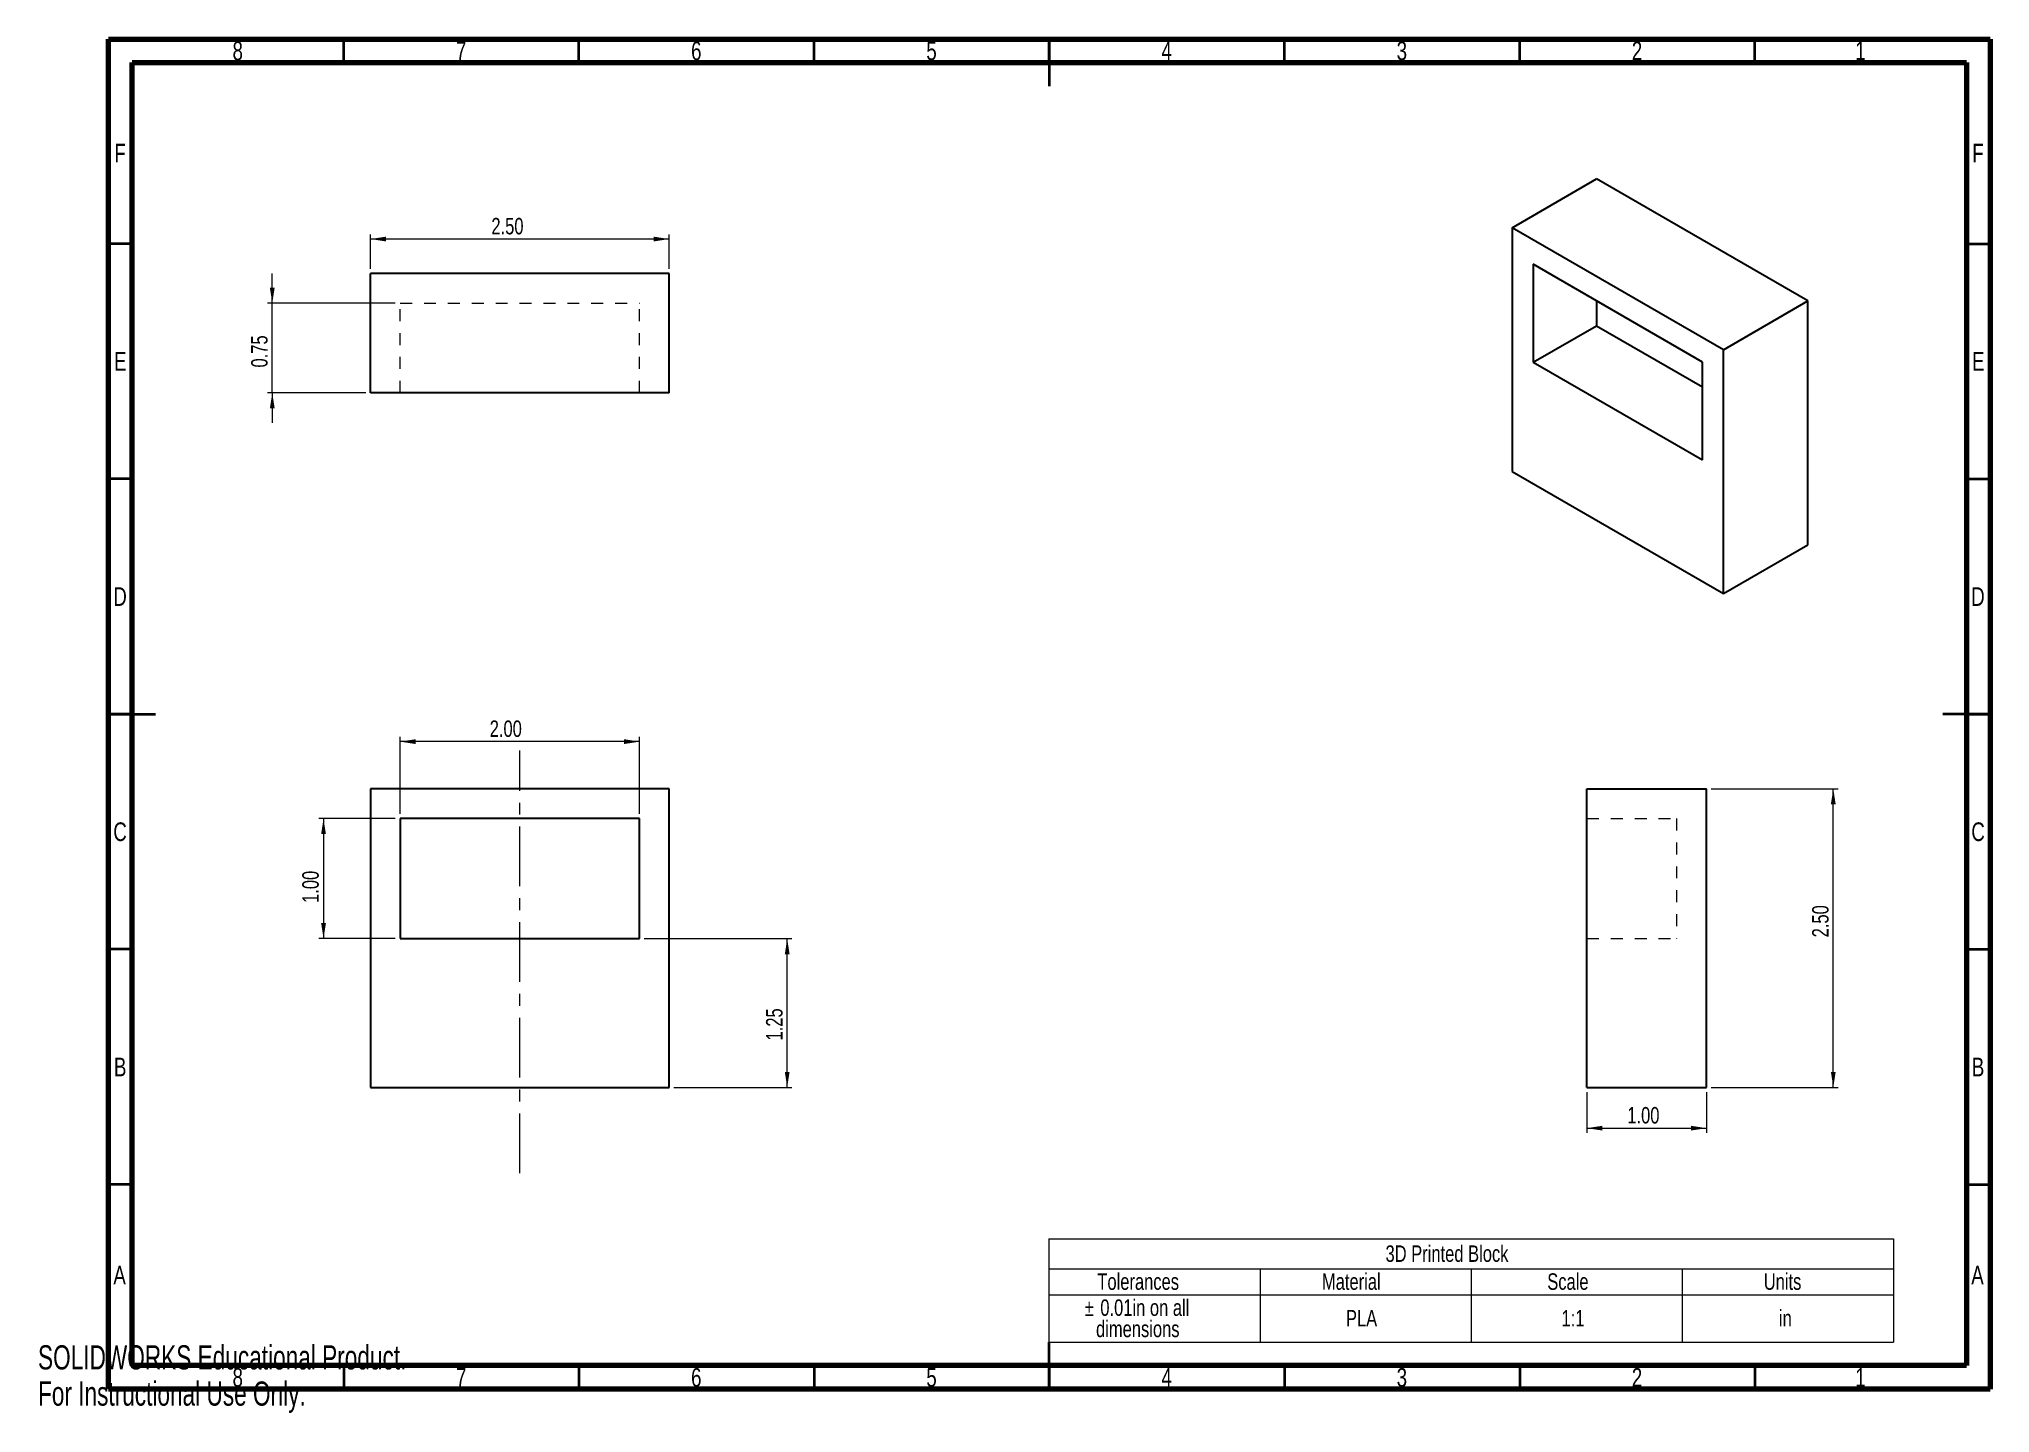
# Paper-space layout 'Sheet3' of a CAD drawing. Header units: inches. Extents: x 0 to 16.3, y 0 to 11.5.
import ezdxf

# ---------------------------------------------------------------- set-up
doc = ezdxf.new("R2010")
doc.units = ezdxf.units.IN
doc.header["$MEASUREMENT"] = 0
doc.linetypes.add('CENTERX2', pattern=[0.8, 0.5, -0.1, 0.1, -0.1])
doc.linetypes.add('HIDDEN', pattern=[0.075, 0.05, -0.025])
doc.styles.add('SLDTEXTSTYLE0', font='TXT', dxfattribs={"width": 0.75})
doc.styles.add('SLDTEXTSTYLE1', font='TXT', dxfattribs={"width": 0.7})
doc.dimstyles.new('SLDDIMSTYLE4', dxfattribs={"dimtxt": 0.137795, "dimasz": 0.13, "dimexe": 0, "dimexo": 0.0625, "dimgap": 0.034449, "dimtad": 1, "dimrnd": 1e-09, "dimzin": 12, "dimdsep": 46, "dimtxsty": 'SLDTEXTSTYLE0', "dimsah": 1, "dimcen": 0.09, "dimadec": 0, "dimazin": 3, "dimtfac": 1, "dimtofl": 0, "dimtmove": 0, "dimatfit": 3, "dimfxl": 1, "dimfrac": 2, "dimtolj": 1, "dimtzin": 12, "dimarcsym": 0})
doc.dimstyles.new('SLDDIMSTYLE5', dxfattribs={"dimtxt": 0.137795, "dimasz": 0.13, "dimexe": 0, "dimexo": 0.0625, "dimgap": 0.034449, "dimtad": 1, "dimrnd": 1e-09, "dimzin": 4, "dimdsep": 46, "dimtxsty": 'SLDTEXTSTYLE0', "dimsah": 1, "dimcen": 0.09, "dimadec": 0, "dimazin": 1, "dimtfac": 1, "dimtofl": 0, "dimtmove": 0, "dimatfit": 3, "dimfxl": 1, "dimfrac": 2, "dimtolj": 1, "dimtzin": 12, "dimarcsym": 0})
doc.dimstyles.new('SLDDIMSTYLE6', dxfattribs={"dimtxt": 0.137795, "dimasz": 0.13, "dimexe": 0, "dimexo": 0.0625, "dimgap": 0.034449, "dimtad": 1, "dimrnd": 1e-09, "dimdsep": 46, "dimtxsty": 'SLDTEXTSTYLE0', "dimsah": 1, "dimcen": 0.09, "dimadec": 0, "dimazin": 2, "dimtfac": 1, "dimtmove": 0, "dimatfit": 0, "dimfxl": 1, "dimfrac": 2, "dimtolj": 1, "dimtzin": 12, "dimarcsym": 0})

# ---------------------------------------------------------------- blocks, each defined once
blk = doc.blocks.new('SW_TABLEANNOTATION_3')
at = {"color": 0, "linetype": 'Continuous', "lineweight": 18}
for p, q in [((0, 0), (0, -0.252)), ((0, 0), (1.767, 0)), ((1.767, 0), (3.534, 0)), ((3.534, 0), (5.301, 0)), ((5.301, 0), (7.068, 0)), ((7.068, 0), (7.068, -0.252)), ((0, -0.252), (1.767, -0.252)), ((0, -0.252), (0, -0.469)), ((1.767, -0.252), (3.534, -0.252)), ((1.767, -0.252), (1.767, -0.469)), ((3.534, -0.252), (5.301, -0.252)), ((3.534, -0.252), (3.534, -0.469)), ((5.301, -0.252), (7.068, -0.252)), ((5.301, -0.252), (5.301, -0.469)), ((7.068, -0.252), (7.068, -0.469)), ((0, -0.469), (0, -0.865)), ((0, -0.469), (1.767, -0.469)), ((1.767, -0.469), (1.767, -0.865)), ((1.767, -0.469), (3.534, -0.469)), ((3.534, -0.469), (3.534, -0.865)), ((3.534, -0.469), (5.301, -0.469)), ((5.301, -0.469), (5.301, -0.865)), ((5.301, -0.469), (7.068, -0.469)), ((7.068, -0.469), (7.068, -0.865)), ((0, -0.865), (1.767, -0.865)), ((1.767, -0.865), (3.534, -0.865)), ((3.534, -0.865), (5.301, -0.865)), ((5.301, -0.865), (7.068, -0.865))]:
    blk.add_line(p, q, dxfattribs=at)
at = {"color": 0, "linetype": 'Continuous', "lineweight": 0, "char_height": 0.1378, "attachment_point": 1, "style": 'SLDTEXTSTYLE0'}
for s, insert in [('3D Printed Block', (2.817, -0.055)), ('Tolerances', (0.405, -0.289)), ('Material', (2.285, -0.289)), ('Scale', (4.171, -0.289)), ('Units', (5.983, -0.289)), ('%%p', (0.299, -0.507)), ('0.01in on all', (0.43, -0.507)), ('PLA', (2.486, -0.596)), ('1:1', (4.29, -0.596)), ('in', (6.11, -0.596)), ('dimensions', (0.394, -0.685))]:
    blk.add_mtext(s, dxfattribs=dict(at, insert=insert))
blk = doc.blocks.new('_D_7')
at = {"color": 7, "linetype": 'Continuous', "lineweight": 0}
for p, q in [((3.031, 5.011), (3.031, 5.655)), ((5.036, 5.616), (3.031, 5.616)), ((5.036, 5.011), (5.036, 5.655))]:
    blk.add_line(p, q, dxfattribs=at)
at = {"color": 7, "linetype": 'Continuous', "lineweight": 18}
for points in [[(3.031, 5.616), (3.161, 5.596), (3.161, 5.636)], [(5.036, 5.616), (4.906, 5.636), (4.906, 5.596)]]:
    blk.add_solid(points, dxfattribs=at)
at = {"color": 7, "linetype": 'Continuous', "lineweight": 18, "insert": (3.781, 5.793), "char_height": 0.1378, "attachment_point": 1, "style": 'SLDTEXTSTYLE0'}
blk.add_mtext('2.00', dxfattribs=at)
blk = doc.blocks.new('_D_8')
at = {"color": 7, "linetype": 'Continuous', "lineweight": 0}
for p, q in [((2.991, 4.972), (2.35, 4.972)), ((2.39, 4.972), (2.39, 3.967)), ((2.991, 3.967), (2.35, 3.967))]:
    blk.add_line(p, q, dxfattribs=at)
at = {"color": 7, "linetype": 'Continuous', "lineweight": 18}
for points in [[(2.39, 4.972), (2.37, 4.842), (2.41, 4.842)], [(2.39, 3.967), (2.41, 4.097), (2.37, 4.097)]]:
    blk.add_solid(points, dxfattribs=at)
at = {"color": 7, "linetype": 'Continuous', "lineweight": 18, "insert": (2.212, 4.266), "char_height": 0.1378, "attachment_point": 1, "rotation": 90, "style": 'SLDTEXTSTYLE0'}
blk.add_mtext('1.00', dxfattribs=at)
blk = doc.blocks.new('_D_9')
at = {"color": 7, "linetype": 'Continuous', "lineweight": 0}
for p, q in [((5.075, 3.967), (6.311, 3.967)), ((6.271, 2.722), (6.271, 3.967)), ((5.323, 2.722), (6.311, 2.722))]:
    blk.add_line(p, q, dxfattribs=at)
at = {"color": 7, "linetype": 'Continuous', "lineweight": 18}
for points in [[(6.271, 3.967), (6.251, 3.837), (6.291, 3.837)], [(6.271, 2.722), (6.291, 2.852), (6.251, 2.852)]]:
    blk.add_solid(points, dxfattribs=at)
at = {"color": 7, "linetype": 'Continuous', "lineweight": 18, "insert": (6.094, 3.115), "char_height": 0.1378, "attachment_point": 1, "rotation": 90, "style": 'SLDTEXTSTYLE0'}
blk.add_mtext('1.25', dxfattribs=at)
blk = doc.blocks.new('_D_10')
at = {"color": 7, "linetype": 'Continuous', "lineweight": 0}
for p, q in [((2.783, 9.574), (2.783, 9.861)), ((5.283, 9.822), (2.783, 9.822)), ((5.283, 9.574), (5.283, 9.861))]:
    blk.add_line(p, q, dxfattribs=at)
at = {"color": 7, "linetype": 'Continuous', "lineweight": 18}
for points in [[(2.783, 9.822), (2.913, 9.802), (2.913, 9.842)], [(5.283, 9.822), (5.153, 9.842), (5.153, 9.802)]]:
    blk.add_solid(points, dxfattribs=at)
at = {"color": 7, "linetype": 'Continuous', "lineweight": 18, "insert": (3.795, 9.999), "char_height": 0.1378, "attachment_point": 1, "style": 'SLDTEXTSTYLE0'}
blk.add_mtext('2.50', dxfattribs=at)
blk = doc.blocks.new('_D_11')
at = {"color": 7, "linetype": 'Continuous', "lineweight": 0}
for p, q in [((1.961, 9.285), (1.961, 9.535)), ((2.991, 9.285), (1.922, 9.285)), ((1.961, 8.535), (1.961, 9.285)), ((2.744, 8.535), (1.922, 8.535)), ((1.961, 8.535), (1.961, 8.285))]:
    blk.add_line(p, q, dxfattribs=at)
at = {"color": 7, "linetype": 'Continuous', "lineweight": 18}
for points in [[(1.961, 9.285), (1.981, 9.415), (1.941, 9.415)], [(1.961, 8.535), (1.941, 8.405), (1.981, 8.405)]]:
    blk.add_solid(points, dxfattribs=at)
at = {"color": 7, "linetype": 'Continuous', "lineweight": 18, "insert": (1.784, 8.747), "char_height": 0.1378, "attachment_point": 1, "rotation": 90, "style": 'SLDTEXTSTYLE0'}
blk.add_mtext('0.75', dxfattribs=at)
blk = doc.blocks.new('_D_12')
at = {"color": 7, "linetype": 'Continuous', "lineweight": 0}
for p, q in [((14.005, 5.222), (15.067, 5.222)), ((15.027, 2.722), (15.027, 5.222)), ((14.005, 2.722), (15.067, 2.722))]:
    blk.add_line(p, q, dxfattribs=at)
at = {"color": 7, "linetype": 'Continuous', "lineweight": 18}
for points in [[(15.027, 5.222), (15.007, 5.092), (15.047, 5.092)], [(15.027, 2.722), (15.047, 2.852), (15.007, 2.852)]]:
    blk.add_solid(points, dxfattribs=at)
at = {"color": 7, "linetype": 'Continuous', "lineweight": 18, "insert": (14.85, 3.978), "char_height": 0.1378, "attachment_point": 1, "rotation": 90, "style": 'SLDTEXTSTYLE0'}
blk.add_mtext('2.50', dxfattribs=at)
blk = doc.blocks.new('_D_13')
at = {"color": 7, "linetype": 'Continuous', "lineweight": 0}
for p, q in [((12.965, 2.683), (12.965, 2.341)), ((13.965, 2.683), (13.965, 2.341)), ((12.965, 2.381), (13.965, 2.381))]:
    blk.add_line(p, q, dxfattribs=at)
at = {"color": 7, "linetype": 'Continuous', "lineweight": 18}
for points in [[(12.965, 2.381), (13.095, 2.361), (13.095, 2.401)], [(13.965, 2.381), (13.835, 2.401), (13.835, 2.361)]]:
    blk.add_solid(points, dxfattribs=at)
at = {"color": 7, "linetype": 'Continuous', "lineweight": 18, "insert": (13.303, 2.558), "char_height": 0.1378, "attachment_point": 1, "style": 'SLDTEXTSTYLE0'}
blk.add_mtext('1.00', dxfattribs=at)

psp = doc.layouts.new('Sheet3')

# ---------------------------------------------------------------- linework, layer by layer
at = {"color": 7, "linetype": 'Continuous', "lineweight": 70}
for p, q in [((0.591, 0.197), (0.591, 11.496)), ((0.591, 11.496), (16.339, 11.496)), ((16.339, 11.496), (16.339, 0.197)), ((0.787, 0.394), (0.787, 11.299)), ((0.787, 11.299), (16.142, 11.299)), ((16.142, 11.299), (16.142, 0.394)), ((16.142, 0.394), (0.787, 0.394)), ((16.339, 0.197), (0.591, 0.197))]:
    psp.add_line(p, q, dxfattribs=at)
at = {"color": 7, "linetype": 'Continuous', "lineweight": 35}
for p, q in [((2.559, 11.299), (2.559, 11.496)), ((4.528, 11.299), (4.528, 11.496)), ((6.496, 11.299), (6.496, 11.496)), ((8.465, 11.496), (8.465, 11.102)), ((8.465, 11.299), (8.465, 11.496)), ((10.433, 11.299), (10.433, 11.496)), ((12.402, 11.299), (12.402, 11.496)), ((14.37, 11.299), (14.37, 11.496)), ((0.787, 9.783), (0.591, 9.783)), ((16.142, 9.783), (16.339, 9.783)), ((0.787, 7.815), (0.591, 7.815)), ((16.142, 7.815), (16.339, 7.815)), ((0.591, 5.846), (0.984, 5.846)), ((0.787, 5.846), (0.591, 5.846)), ((16.339, 5.846), (15.945, 5.846)), ((16.142, 5.846), (16.339, 5.846)), ((0.787, 3.878), (0.591, 3.878)), ((16.142, 3.878), (16.339, 3.878)), ((0.787, 1.909), (0.591, 1.909)), ((16.142, 1.909), (16.339, 1.909)), ((8.465, 0.197), (8.465, 0.591)), ((2.559, 0.394), (2.559, 0.197)), ((4.528, 0.394), (4.528, 0.197)), ((6.496, 0.394), (6.496, 0.197)), ((8.465, 0.394), (8.465, 0.197)), ((10.433, 0.394), (10.433, 0.197)), ((12.402, 0.394), (12.402, 0.197)), ((14.37, 0.394), (14.37, 0.197))]:
    psp.add_line(p, q, dxfattribs=at)
at = {"color": 7, "linetype": 'Continuous', "lineweight": 25}
for p, q in [((12.339, 9.917), (13.046, 10.325)), ((14.814, 9.305), (13.046, 10.325)), ((14.107, 8.896), (12.339, 9.917)), ((12.339, 9.917), (12.339, 7.876)), ((2.783, 8.535), (2.783, 9.535)), ((5.283, 9.535), (2.783, 9.535)), ((5.283, 8.535), (5.283, 9.535)), ((13.932, 8.793), (12.514, 9.612)), ((12.514, 9.612), (12.514, 8.791)), ((13.044, 9.306), (13.044, 9.097)), ((14.107, 8.896), (14.814, 9.305)), ((14.814, 7.263), (14.814, 9.305)), ((12.514, 8.791), (13.044, 9.097)), ((13.044, 9.097), (13.932, 8.585)), ((14.107, 6.855), (14.107, 8.896)), ((12.514, 8.791), (13.932, 7.973)), ((13.932, 7.973), (13.932, 8.793)), ((5.283, 8.535), (2.783, 8.535)), ((12.339, 7.876), (14.107, 6.855)), ((14.107, 6.855), (14.814, 7.263)), ((5.283, 5.222), (2.783, 5.222)), ((2.783, 5.222), (2.783, 2.722)), ((5.283, 2.722), (5.283, 5.222)), ((12.965, 2.722), (12.965, 5.222)), ((12.965, 5.222), (13.965, 5.222)), ((13.965, 2.722), (13.965, 5.222)), ((5.036, 4.972), (3.031, 4.972)), ((3.031, 4.972), (3.031, 3.967)), ((5.036, 3.967), (5.036, 4.972)), ((3.031, 3.967), (5.036, 3.967)), ((2.783, 2.722), (5.283, 2.722)), ((12.965, 2.722), (13.965, 2.722))]:
    psp.add_line(p, q, dxfattribs=at)
at = {"color": 7, "linetype": 'HIDDEN', "lineweight": 18}
for p, q in [((3.031, 8.535), (3.031, 9.285)), ((3.031, 9.285), (5.036, 9.285)), ((5.036, 8.535), (5.036, 9.285)), ((12.965, 4.972), (13.715, 4.972)), ((13.715, 4.972), (13.715, 3.967)), ((12.965, 3.967), (13.715, 3.967))]:
    psp.add_line(p, q, dxfattribs=at)
at = {"color": 7, "linetype": 'CENTERX2', "lineweight": 18}
psp.add_line((4.033, 2.005), (4.033, 5.541), dxfattribs=at)

# ---------------------------------------------------------------- block references
at = {"color": 7, "linetype": 'Continuous', "lineweight": 0}
psp.add_blockref('SW_TABLEANNOTATION_3', (8.462, 1.455), dxfattribs=at)

# ---------------------------------------------------------------- texts
at = {"color": 7, "linetype": 'Continuous', "lineweight": 0, "char_height": 0.156, "attachment_point": 2, "style": 'SLDTEXTSTYLE0'}
for s, insert in [('8', (1.672, 11.475)), ('7', (3.542, 11.475)), ('6', (5.51, 11.475)), ('5', (7.479, 11.475)), ('4', (9.447, 11.475)), ('3', (11.416, 11.475)), ('2', (13.384, 11.475)), ('1', (15.254, 11.475)), ('F', (0.687, 10.619)), ('F', (16.238, 10.619)), ('E', (0.689, 8.877)), ('E', (16.24, 8.877)), ('D', (0.687, 6.908)), ('D', (16.238, 6.908)), ('C', (0.687, 4.94)), ('C', (16.239, 4.94)), ('B', (0.688, 2.971)), ('B', (16.239, 2.971)), ('A', (0.683, 1.229)), ('A', (16.234, 1.229)), ('8', (1.672, 0.373)), ('7', (3.542, 0.373)), ('6', (5.51, 0.373)), ('5', (7.479, 0.373)), ('4', (9.447, 0.373)), ('3', (11.416, 0.373)), ('2', (13.384, 0.373)), ('1', (15.254, 0.373))]:
    psp.add_mtext(s, dxfattribs=dict(at, insert=insert))
at = {"color": 7, "linetype": 'Continuous', "char_height": 0.20229, "attachment_point": 1, "style": 'SLDTEXTSTYLE1'}
for s, insert in [('SOLIDWORKS Educational Product.', (0, 0.564)), ('For Instructional Use Only.', (0, 0.261))]:
    psp.add_mtext(s, dxfattribs=dict(at, insert=insert))

# ---------------------------------------------------------------- dimensions: what is measured, and where the dimension line sits
at = {"color": 7, "linetype": 'Continuous', "lineweight": 18}
for base, p1, p2, picture, middle in [((2.783, 9.822), (5.283, 9.535), (2.783, 9.535), '_D_10', (3.974, 9.822)), ((13.965, 2.381), (12.965, 2.722), (13.965, 2.722), '_D_13', (13.481, 2.381))]:
    dim = psp.add_linear_dim(base=base, p1=p1, p2=p2, dimstyle='SLDDIMSTYLE5', dxfattribs=at)
    dim.commit()
    dim.dimension.update_dxf_attribs({"geometry": picture, "text_midpoint": middle, "dimtype": 160})
for base, p1, p2, dimstyle, picture, middle in [((1.961, 9.285), (2.783, 8.535), (3.031, 9.285), 'SLDDIMSTYLE6', '_D_11', (1.961, 8.925)), ((15.027, 5.222), (13.965, 2.722), (13.965, 5.222), 'SLDDIMSTYLE5', '_D_12', (15.027, 4.156)), ((6.27128082, 3.96703456), (5.283315243, 2.72203456), (5.035815243, 3.96703456), 'SLDDIMSTYLE4', '_D_9', (6.27128082, 3.2927725))]:
    dim = psp.add_linear_dim(base=base, p1=p1, p2=p2, angle=90, dimstyle=dimstyle, dxfattribs=at)
    dim.commit()
    dim.dimension.update_dxf_attribs({"geometry": picture, "text_midpoint": middle, "dimtype": 160})
dim = psp.add_linear_dim(base=(3.031, 5.616), p1=(5.036, 4.972), p2=(3.031, 4.972), text='2.00', dimstyle='SLDDIMSTYLE4', dxfattribs=at)
dim.commit()
dim.dimension.update_dxf_attribs({"geometry": '_D_7', "text_midpoint": (3.96, 5.616), "dimtype": 160})
dim = psp.add_linear_dim(base=(2.39, 3.967), p1=(3.031, 4.972), p2=(3.031, 3.967), angle=90, text='1.00', dimstyle='SLDDIMSTYLE4', dxfattribs=at)
dim.commit()
dim.dimension.update_dxf_attribs({"geometry": '_D_8', "text_midpoint": (2.39, 4.444), "dimtype": 160})

doc.saveas('drawing.dxf')
